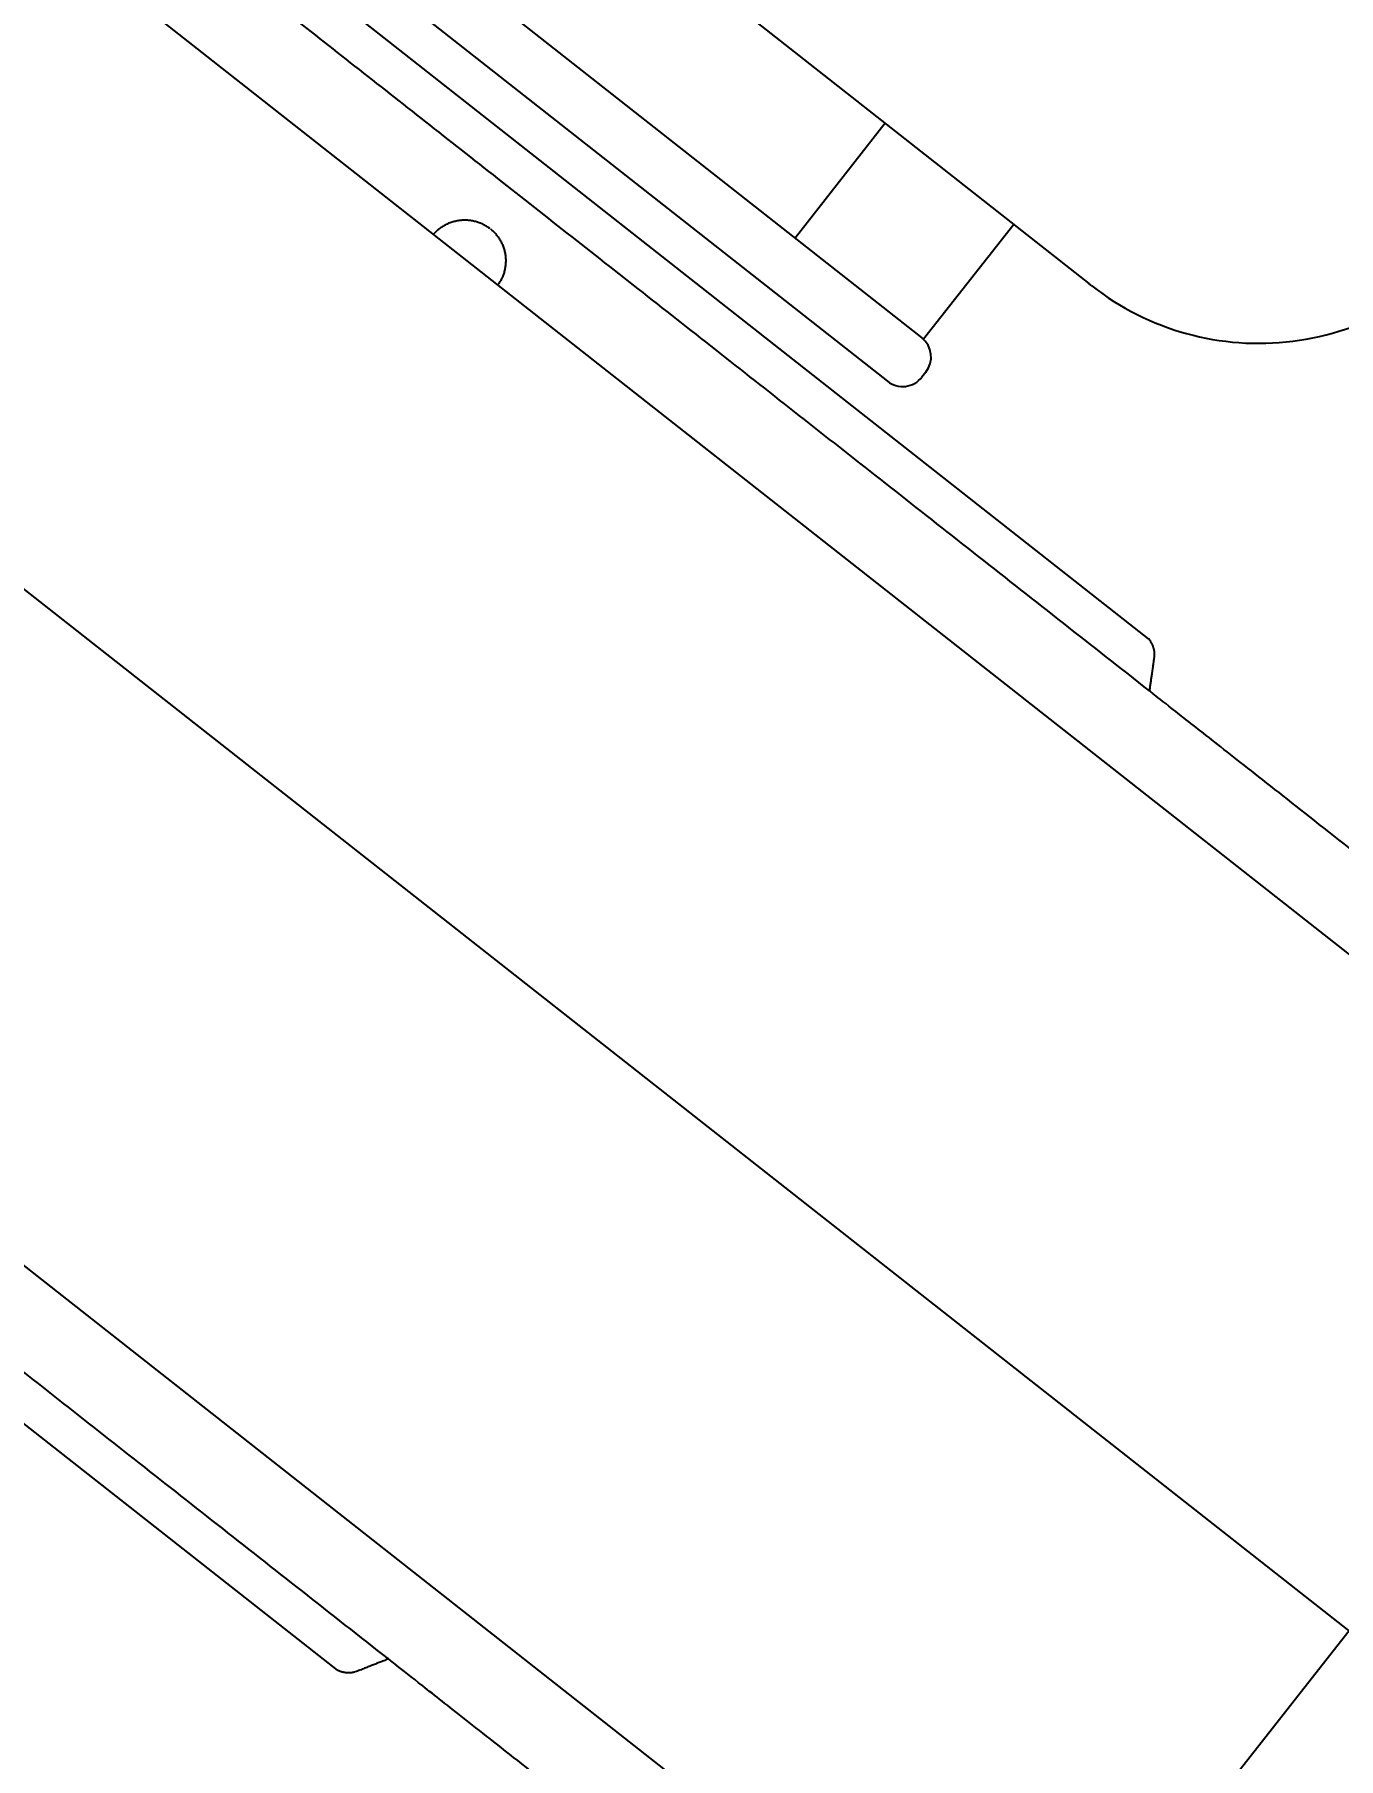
# Model space of a CAD drawing. Header units: millimetres. Extents: x 1145859089 to 1147511753, y -1047484727 to -1047247487.
# Drawn here: x 1146333116.7 to 1146333276, y -1047433528.8 to -1047433318.1 of the extents above; entities that cross this region are included whole.
import ezdxf
from ezdxf.xclip import XClip

# ---------------------------------------------------------------- set-up
doc = ezdxf.new("R2010")
doc.units = ezdxf.units.MM
doc.header["$LTSCALE"] = 100
doc.header["$MEASUREMENT"] = 0
doc.header["$XCLIPFRAME"] = 2
doc.linetypes.add('단지배치도$0$CENTER', pattern=[31, 30, -0.5, 0, -0.5])
doc.layers.get('0').update_dxf_attribs({"linetype": 'CONTINUOUS'})
for name, color, linetype in [('XREF', 135, 'CONTINUOUS'), ('단지배치도$0$S240910', 33, 'CONTINUOUS'), ('단지배치도$0$W240910', 135, 'CONTINUOUS')]:
    doc.layers.add(name, color=color, linetype=linetype)
doc.styles.add('단지배치도$0$WS1', font='romans.shx', dxfattribs={"width": 0.8, "bigfont": 'whgtxt.shx'})

# ---------------------------------------------------------------- blocks, each defined once
blk = doc.blocks.new('단지배치도$0$zw$9902')
at = {"layer": '단지배치도$0$W240910', "linetype": 'ByBlock', "ltscale": 20}
for p, q in [((64303.09, -61824.85), (64640.2, -62089.95)), ((64579.21, -62022.67), (64388.68, -61872.84)), ((64453.99, -61909.21), (64551.49, -61985.88)), ((64449.8, -61914.54), (64547.29, -61991.21)), ((64222.73, -61927.04), (64559.84, -62192.14)), ((64528.28, -61944.95), (64571.9, -61979.25)), ((64547.03, -61959.68), (64536, -61973.71)), ((64562.75, -61972.05), (64551.72, -61986.07)), ((64572.28, -61979.54), (64571.9, -61979.25)), ((64551.99, -61990.1), (64551.51, -61990.71)), ((64480.08, -62148.73), (64289.55, -61998.9)), ((64627.15, -62114.11), (64580.18, -62173.83))]:
    blk.add_line(p, q, dxfattribs=at)
at = {"layer": '단지배치도$0$W240910', "linetype": '단지배치도$0$CENTER', "ltscale": 50}
blk.add_line((64681.94, -62205.46), (64200.6, -61826.94), dxfattribs=at)
at = {"layer": '단지배치도$0$W240910', "linetype": 'ByBlock', "ltscale": 20}
for centre, start, end in [((64549.63, -61988.24), 321.8188, 51.8188), ((64549.15, -61988.85), 231.8188, 321.8188)]:
    blk.add_arc(centre, 3, start, end, dxfattribs=at)
blk.add_ellipse((64593.07, -61953.1), major_axis=(20.79, 26.44), ratio=0.987219, start_param=3.141555, end_param=4.712362, dxfattribs=at)
for points in [[(64579.33, -62029.05), (64449.78, -61927.18), (64382.45, -61874.23)], [(64486.31, -62147.35), (64356.76, -62045.47), (64289.43, -61992.52)], [(64579.33, -62029.05), (64579.62, -62027.05), (64579.94, -62024.74)], [(64646.73, -62082.05), (64579.33, -62029.05), (64579.33, -62029.05)], [(64486.31, -62147.35), (64484.43, -62148.1), (64482.26, -62148.95)], [(64553.7, -62200.34), (64486.31, -62147.35), (64486.31, -62147.35)]]:
    blk.add_open_spline(points, degree=2, dxfattribs=at)
for points, weights in [([(64491.77, -61973.32), (64494.86, -61969.55), (64498.71, -61972.53)], [1, 0.716193464368, 1]), ([(64498.78, -61972.58), (64502.5, -61975.58), (64499.68, -61979.44)], [1, 0.723599161144, 1]), ([(64579.94, -62024.74), (64579.98, -62023.57), (64579.21, -62022.67)], [1, 0.930141413794, 1]), ([(64482.26, -62148.95), (64481.13, -62149.27), (64480.08, -62148.73)], [1, 0.930141413794, 1])]:
    blk.add_rational_spline(points, weights, degree=2, dxfattribs=at)
at = {"layer": '단지배치도$0$S240910', "style": '단지배치도$0$WS1', "width": 0.8}
blk.add_text('FH:32.00', height=1200, dxfattribs=at).set_placement((60354.83, -63274.83))
blk = doc.blocks.new('단지배치도')
blk.add_blockref('단지배치도$0$zw$9902', (141034.19, 142437.16))

msp = doc.modelspace()

# ---------------------------------------------------------------- block references
at = {"layer": 'XREF'}
ref = msp.add_blockref('단지배치도', (1146127639.433662, -1047513806.462535), dxfattribs=at)
XClip(ref).set_block_clipping_path([(72982.4064819524, 34919.7593965302), (360382.4067475507, 255319.7593436702)])

doc.saveas('drawing.dxf')
